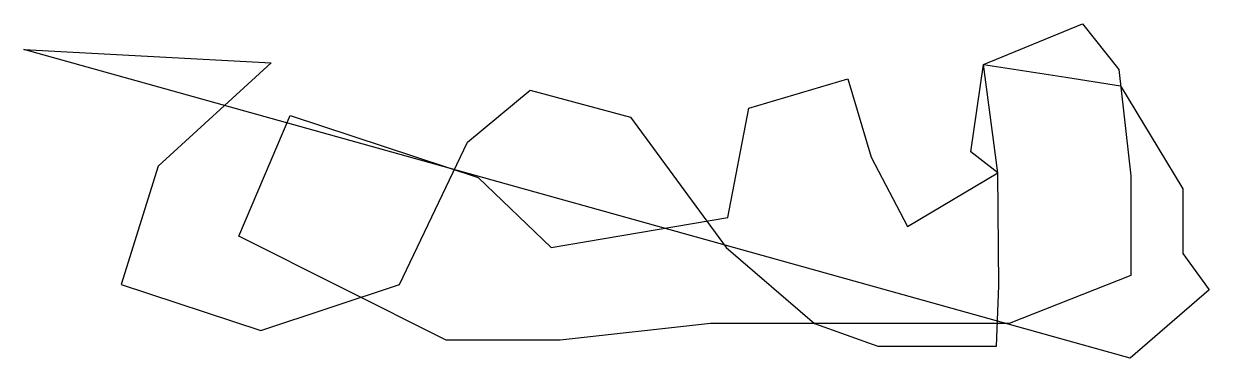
# Model space of a CAD drawing. Header units: millimetres. Extents: x 675 to 4995, y 924 to 2144.
import ezdxf

# ---------------------------------------------------------------- set-up
doc = ezdxf.new("R2010")
doc.units = ezdxf.units.MM

msp = doc.modelspace()

# ---------------------------------------------------------------- linework, layer by layer
for points in [[(1459.1, 1369.3), (1646.1, 1808.8), (2330.8, 1583.5), (2597.5, 1328.1), (3240.9, 1437.9), (3317.9, 1836.3), (3678.1, 1943.4), (3763.4, 1657.7), (3895.4, 1405), (4225.3, 1600), (4173.1, 1995.6), (4533.3, 2144), (4665.3, 1976.4), (4709.3, 1589), (4709.3, 1226.4), (4266.6, 1050.6), (3557.2, 1050.6), (3177.7, 1050.6), (2630.5, 990.2), (2215.3, 990.2)], [(675.5, 2050.5), (1577.4, 2001.1), (1164.9, 1624.7), (1030.2, 1193.4), (1538.9, 1025.9), (2044.8, 1193.4), (2292.3, 1712.7), (2520.5, 1902.2), (2886.2, 1803.3), (3235.4, 1328.1), (3557.2, 1050.6), (3788.1, 968.2), (4219.8, 968.2), (4228.1, 1187.9), (4225.3, 1600), (4126.3, 1676.9), (4173.1, 1995.6), (4472.8, 1948.9), (4671.9, 1917.9), (4756, 1778.6), (4808.1, 1692.3), (4899, 1541.8), (4899, 1374.8), (4899, 1306.1), (4995.3, 1174.2), (4706.5, 924.2)]]:
    msp.add_lwpolyline(points, close=True)

doc.saveas('drawing.dxf')
